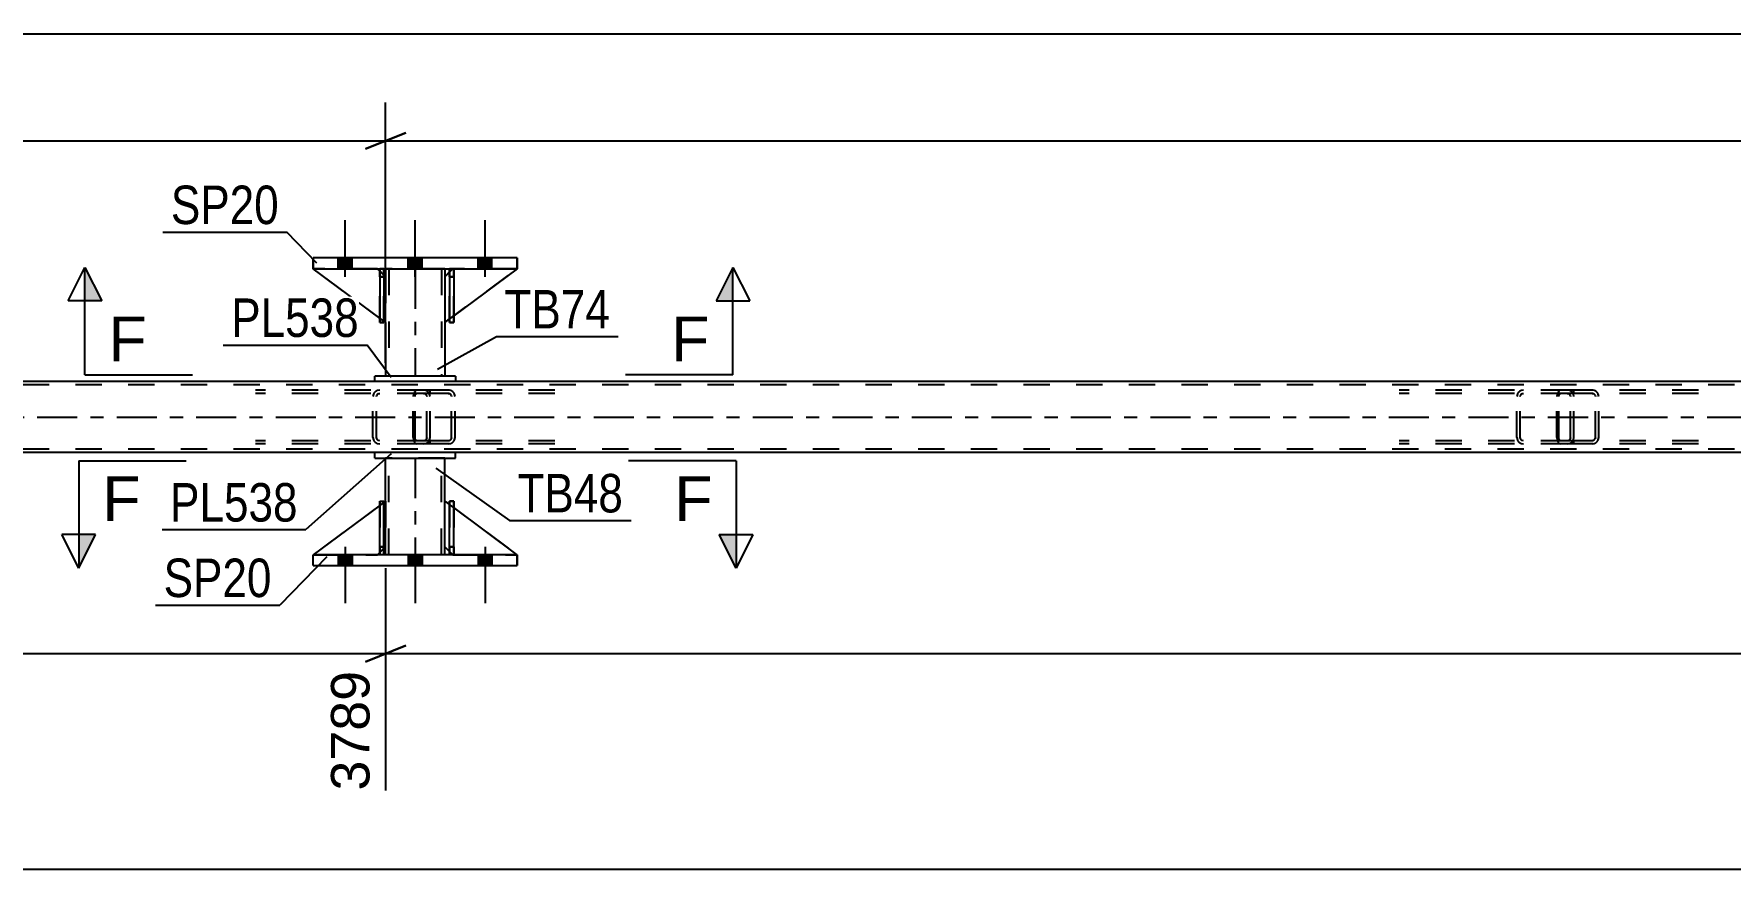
# Model space of a CAD drawing. Header units: millimetres. Extents: x 0 to 3371, y 0 to 1899.
# Drawn here: x 213.1 to 339.3, y 162.6 to 224.7 of the extents above; entities that cross this region are included whole.
import ezdxf

# ---------------------------------------------------------------- set-up
doc = ezdxf.new("R2010")
doc.units = ezdxf.units.MM
doc.linetypes.add('DXK_LINE_DOT2', pattern=[3.9198, 1.9599, -1.9599])
doc.linetypes.add('DXK_LINE_DOT3', pattern=[5.9187, 2.979, -0.9799, 0.9799, -0.9799])
doc.styles.add('Arial', font='ARIAL.TTF', dxfattribs={"height": 0.2})
doc.styles.add('Arial Narrow', font='ARIALN.TTF', dxfattribs={"height": 0.2})

# ---------------------------------------------------------------- blocks, each defined once
blk = doc.blocks.new('Part-203723636-7029 - 6934')
at = {"color": 2, "linetype": 'Continuous'}
for p, q in [((239.26, 207.26), (239.26, 206.66)), ((243.66, 207.26), (243.66, 206.66)), ((239.26, 203.26), (239.26, 199.26)), ((243.66, 203.26), (243.66, 199.26))]:
    blk.add_line(p, q, dxfattribs=at)
at = {"color": 7, "linetype": 'DXK_LINE_DOT2'}
for p, q in [((243.66, 207.26), (239.26, 207.26)), ((239.5, 207.26), (239.5, 199.26)), ((243.42, 207.26), (243.42, 199.26)), ((239.26, 206.66), (239.26, 203.26)), ((243.66, 206.66), (243.66, 203.26)), ((243.66, 199.26), (239.26, 199.26))]:
    blk.add_line(p, q, dxfattribs=at)
at = {"color": 7, "linetype": 'DXK_LINE_DOT3'}
blk.add_line((241.46, 207.26), (241.46, 199.26), dxfattribs=at)
blk = doc.blocks.new('Part-203723636-6939 - 6934')
at = {"color": 7, "linetype": 'DXK_LINE_DOT2'}
for p, q in [((239.26, 203.26), (233.86, 207.26)), ((233.86, 207.26), (238.66, 207.26)), ((238.66, 207.26), (239.26, 206.66)), ((239.26, 206.66), (238.66, 207.26)), ((239.26, 206.66), (239.26, 203.26)), ((239.26, 206.66), (239.26, 206.66)), ((239.26, 206.66), (239.26, 203.26))]:
    blk.add_line(p, q, dxfattribs=at)
blk = doc.blocks.new('Part-203723636-7014 - 6934')
at = {"color": 7, "linetype": 'DXK_LINE_DOT2'}
for p, q in [((244.02, 206.66), (244.02, 207.26)), ((244.02, 207.26), (244.02, 207.26)), ((244.02, 207.26), (244.02, 203.26)), ((244.02, 207.26), (244.34, 207.26)), ((244.34, 207.26), (244.34, 206.66)), ((244.34, 203.26), (244.34, 207.26)), ((244.02, 203.26), (244.02, 206.66)), ((244.02, 206.66), (244.34, 206.66)), ((244.34, 206.66), (244.34, 203.26)), ((244.02, 203.26), (244.34, 203.26))]:
    blk.add_line(p, q, dxfattribs=at)
blk = doc.blocks.new('Part-203723636-7015 - 6934')
at = {"color": 2, "linetype": 'Continuous'}
for p, q in [((239.14, 207.26), (238.82, 207.26)), ((238.82, 207.26), (238.82, 203.26)), ((239.14, 207.26), (239.14, 207.26)), ((239.14, 207.26), (239.14, 203.26)), ((239.14, 203.26), (238.82, 203.26))]:
    blk.add_line(p, q, dxfattribs=at)
at = {"color": 7, "linetype": 'DXK_LINE_DOT2'}
for p, q in [((238.82, 207.26), (238.82, 206.66)), ((238.82, 207.26), (238.82, 207.26)), ((239.14, 206.66), (239.14, 207.26)), ((239.14, 207.26), (239.14, 207.26)), ((239.14, 206.66), (238.82, 206.66)), ((238.82, 206.66), (238.82, 203.26)), ((239.14, 203.26), (239.14, 206.66))]:
    blk.add_line(p, q, dxfattribs=at)
blk = doc.blocks.new('Part-203723636-6951 - 6934')
at = {"color": 7, "linetype": 'DXK_LINE_DOT2'}
for p, q in [((238.82, 206.66), (238.82, 207.26)), ((238.82, 207.26), (238.82, 207.26)), ((238.82, 207.26), (238.82, 203.26)), ((238.82, 207.26), (239.14, 207.26)), ((239.14, 207.26), (239.14, 206.66)), ((239.14, 203.26), (239.14, 207.26)), ((238.82, 203.26), (238.82, 206.66)), ((238.82, 206.66), (239.14, 206.66)), ((239.14, 206.66), (239.14, 203.26)), ((238.82, 203.26), (239.14, 203.26))]:
    blk.add_line(p, q, dxfattribs=at)
blk = doc.blocks.new('Part-203723636-7042 - 6934')
at = {"color": 2, "linetype": 'Continuous'}
for p, q in [((238.82, 189.64), (233.86, 185.97)), ((239.26, 189.97), (239.14, 189.88)), ((239.26, 186.57), (239.26, 189.97)), ((238.82, 186.13), (238.66, 185.97)), ((239.26, 186.57), (239.14, 186.45)), ((239.26, 186.57), (239.26, 186.57))]:
    blk.add_line(p, q, dxfattribs=at)
at = {"color": 7, "linetype": 'DXK_LINE_DOT2'}
for p, q in [((239.14, 189.88), (238.82, 189.64)), ((239.26, 186.57), (239.26, 189.97)), ((233.86, 185.97), (233.86, 185.97)), ((233.86, 185.97), (238.66, 185.97)), ((239.26, 186.57), (238.66, 185.97)), ((239.14, 186.45), (238.82, 186.13))]:
    blk.add_line(p, q, dxfattribs=at)
blk = doc.blocks.new('Part-203723636-7043 - 6934')
at = {"color": 7, "linetype": 'DXK_LINE_DOT2'}
for p, q in [((239.26, 189.97), (233.86, 185.97)), ((239.26, 186.57), (239.26, 189.97)), ((239.26, 189.97), (239.26, 186.57)), ((233.86, 185.97), (238.66, 185.97)), ((238.66, 185.97), (239.26, 186.57)), ((239.26, 186.57), (238.66, 185.97)), ((239.26, 186.57), (239.26, 186.57))]:
    blk.add_line(p, q, dxfattribs=at)
blk = doc.blocks.new('Part-203723636-7011 - 6934')
at = {"color": 2, "linetype": 'Continuous'}
for p, q in [((244.46, 199.26), (238.46, 199.26)), ((238.46, 198.86), (238.46, 199.26)), ((244.46, 198.86), (238.46, 198.86)), ((244.46, 199.26), (244.46, 198.86))]:
    blk.add_line(p, q, dxfattribs=at)
blk = doc.blocks.new('Part-203723636-7024 - 6934')
at = {"color": 2, "linetype": 'Continuous'}
for p, q in [((244.34, 207.26), (244.02, 207.26)), ((244.02, 207.26), (244.02, 203.26)), ((244.34, 207.26), (244.34, 207.26)), ((244.34, 207.26), (244.34, 203.26)), ((244.34, 203.26), (244.02, 203.26))]:
    blk.add_line(p, q, dxfattribs=at)
at = {"color": 7, "linetype": 'DXK_LINE_DOT2'}
for p, q in [((244.02, 207.26), (244.02, 206.66)), ((244.02, 207.26), (244.02, 207.26)), ((244.34, 206.66), (244.34, 207.26)), ((244.34, 207.26), (244.34, 207.26)), ((244.34, 206.66), (244.02, 206.66)), ((244.02, 206.66), (244.02, 203.26)), ((244.34, 203.26), (244.34, 206.66))]:
    blk.add_line(p, q, dxfattribs=at)
blk = doc.blocks.new('Part-203723636-7034 - 6934')
at = {"color": 2, "linetype": 'Continuous'}
for p, q in [((244.46, 193.57), (238.46, 193.57)), ((238.46, 193.17), (238.46, 193.57)), ((238.46, 193.17), (244.46, 193.17)), ((244.46, 193.17), (244.46, 193.57))]:
    blk.add_line(p, q, dxfattribs=at)
blk = doc.blocks.new('Part-203723636-7035 - 6934')
at = {"color": 2, "linetype": 'Continuous'}
for p, q in [((243.66, 186.57), (243.66, 189.97)), ((243.66, 189.97), (244.02, 189.71)), ((249.06, 185.97), (244.34, 189.48)), ((244.02, 186.22), (243.66, 186.57))]:
    blk.add_line(p, q, dxfattribs=at)
at = {"color": 7, "linetype": 'DXK_LINE_DOT2'}
for p, q in [((244.34, 189.48), (244.02, 189.71)), ((244.02, 186.22), (244.26, 185.97)), ((244.26, 185.97), (249.06, 185.97))]:
    blk.add_line(p, q, dxfattribs=at)
blk = doc.blocks.new('Part-203723636-7036 - 6934')
at = {"color": 7, "linetype": 'DXK_LINE_DOT2'}
for p, q in [((243.66, 186.57), (243.66, 189.97)), ((243.66, 189.97), (249.06, 185.97)), ((244.26, 185.97), (243.66, 186.57)), ((249.06, 185.97), (244.26, 185.97))]:
    blk.add_line(p, q, dxfattribs=at)
blk = doc.blocks.new('Part-203723636-7044 - 6934')
at = {"color": 7, "linetype": 'DXK_LINE_DOT2'}
for p, q in [((238.82, 189.97), (239.14, 189.97)), ((238.82, 186.57), (238.82, 189.97)), ((238.82, 189.97), (238.82, 185.97)), ((239.14, 189.97), (239.14, 186.57)), ((239.14, 185.97), (239.14, 189.88)), ((239.14, 186.57), (238.82, 186.57)), ((238.82, 185.97), (238.82, 186.57)), ((239.14, 185.97), (238.82, 185.97)), ((239.14, 186.57), (239.14, 185.97)), ((239.14, 185.97), (239.14, 185.97))]:
    blk.add_line(p, q, dxfattribs=at)
blk = doc.blocks.new('Part-203723636-7045 - 6934')
at = {"color": 7, "linetype": 'DXK_LINE_DOT2'}
for p, q in [((244.34, 189.97), (244.02, 189.97)), ((244.02, 186.57), (244.02, 189.97)), ((244.02, 189.97), (244.02, 185.97)), ((244.34, 189.97), (244.34, 186.57)), ((244.34, 185.97), (244.34, 189.97)), ((244.34, 186.57), (244.02, 186.57)), ((244.02, 185.97), (244.02, 186.57)), ((244.34, 185.97), (244.02, 185.97)), ((244.34, 186.57), (244.34, 185.97)), ((244.34, 185.97), (244.34, 185.97))]:
    blk.add_line(p, q, dxfattribs=at)
blk = doc.blocks.new('Part-203723636-7127 - 6934')
at = {"color": 2, "linetype": 'Continuous'}
for p, q in [((238.82, 203.59), (233.86, 207.26)), ((238.82, 207.11), (238.66, 207.26)), ((239.26, 206.66), (239.14, 206.79)), ((239.26, 206.66), (239.26, 206.66)), ((239.26, 203.26), (239.26, 206.66)), ((239.14, 203.36), (239.26, 203.26)), ((239.26, 203.26), (239.26, 203.26))]:
    blk.add_line(p, q, dxfattribs=at)
at = {"color": 7, "linetype": 'DXK_LINE_DOT2'}
for p, q in [((238.66, 207.26), (233.86, 207.26)), ((233.86, 207.26), (233.86, 207.26)), ((238.66, 207.26), (239.26, 206.66)), ((239.14, 206.79), (238.82, 207.11)), ((239.26, 206.66), (239.26, 203.26)), ((239.14, 203.36), (238.82, 203.59))]:
    blk.add_line(p, q, dxfattribs=at)
blk = doc.blocks.new('Part-203723636-7128 - 6934')
at = {"color": 7, "linetype": 'DXK_LINE_DOT2'}
for p, q in [((244.26, 207.26), (243.66, 206.66)), ((243.66, 203.26), (249.06, 207.26)), ((249.06, 207.26), (244.26, 207.26)), ((243.66, 206.66), (243.66, 203.26))]:
    blk.add_line(p, q, dxfattribs=at)
blk = doc.blocks.new('Part-203723636-7129 - 6934')
at = {"color": 7, "linetype": 'DXK_LINE_DOT2'}
for p, q in [((244.26, 207.26), (244.02, 207.02)), ((249.06, 207.26), (244.26, 207.26)), ((249.06, 207.26), (249.06, 207.26)), ((249.06, 207.26), (249.06, 207.26)), ((244.34, 203.76), (244.02, 203.53))]:
    blk.add_line(p, q, dxfattribs=at)
at = {"color": 2, "linetype": 'Continuous'}
for p, q in [((249.06, 207.26), (244.34, 203.76)), ((244.02, 207.02), (243.66, 206.66)), ((243.66, 206.66), (243.66, 203.26)), ((243.66, 203.26), (244.02, 203.53))]:
    blk.add_line(p, q, dxfattribs=at)
blk = doc.blocks.new('Part-203723636-7134 - 6934')
at = {"color": 2, "linetype": 'Continuous'}
for p, q in [((233.86, 208.06), (233.86, 208.06)), ((233.86, 208.06), (233.86, 207.26)), ((249.06, 208.06), (233.86, 208.06)), ((233.86, 207.26), (233.86, 207.26)), ((233.86, 207.26), (249.06, 207.26)), ((249.06, 208.06), (249.06, 208.06)), ((249.06, 207.26), (249.06, 208.06)), ((249.06, 207.26), (249.06, 207.26))]:
    blk.add_line(p, q, dxfattribs=at)
at = {"color": 7, "linetype": 'DXK_LINE_DOT2'}
for p, q in [((233.86, 207.26), (233.86, 208.06)), ((249.06, 208.06), (249.06, 207.26))]:
    blk.add_line(p, q, dxfattribs=at)
blk = doc.blocks.new('Part-203723636-7193 - 6934')
at = {"color": 7, "linetype": 'DXK_LINE_DOT2'}
for p, q in [((326.72, 198.22), (326.62, 198.19)), ((336.99, 198.22), (326.72, 198.22)), ((327.71, 197.98), (327.71, 198.22)), ((329.25, 198.19), (329.06, 198.22)), ((326.47, 197.93), (326.45, 197.74)), ((326.45, 194.7), (326.45, 197.74)), ((326.53, 198.08), (326.47, 197.93)), ((326.62, 198.19), (326.53, 198.08)), ((326.59, 197.74), (326.6, 197.84)), ((326.59, 194.7), (326.59, 197.74)), ((326.6, 197.84), (326.63, 197.91)), ((326.63, 197.91), (326.67, 197.97)), ((326.67, 197.97), (326.72, 197.98)), ((336.99, 197.98), (326.72, 197.98)), ((329.06, 197.98), (329.15, 197.97)), ((329.15, 197.97), (329.23, 197.91)), ((329.23, 197.91), (329.29, 197.84)), ((329.29, 197.84), (329.31, 197.74)), ((329.31, 194.7), (329.31, 197.74)), ((329.56, 197.74), (329.52, 197.93)), ((329.56, 194.7), (329.56, 197.74)), ((326.45, 194.7), (326.47, 194.52)), ((326.47, 194.52), (326.53, 194.36)), ((326.6, 194.61), (326.59, 194.7)), ((326.63, 194.53), (326.6, 194.61)), ((326.67, 194.48), (326.63, 194.53)), ((326.72, 194.46), (326.67, 194.48)), ((336.99, 194.46), (326.72, 194.46)), ((327.71, 194.22), (327.71, 194.46)), ((329.15, 194.48), (329.06, 194.46)), ((329.23, 194.53), (329.15, 194.48)), ((329.29, 194.61), (329.23, 194.53)), ((329.31, 194.7), (329.29, 194.61)), ((329.52, 194.52), (329.56, 194.7)), ((326.53, 194.36), (326.62, 194.26)), ((326.62, 194.26), (326.72, 194.22)), ((336.99, 194.22), (326.72, 194.22)), ((329.06, 194.22), (329.25, 194.26))]:
    blk.add_line(p, q, dxfattribs=at)
for centre, start, end in [((329.07, 197.73), 23.8494, 68.8059), ((329.07, 194.72), 291.1941, 336.1506)]:
    blk.add_arc(centre, 0.492, start, end, dxfattribs=at)
blk = doc.blocks.new('Bolt-203723636-7140 - 6934')
at = {"linetype": 'Continuous'}
for points in [[(235.74, 185.17), (236.78, 185.17), (236.78, 185.97), (235.74, 185.97)], [(235.74, 185.17), (236.78, 185.17), (236.78, 185.97), (235.74, 185.97)], [(235.74, 185.17), (236.78, 185.17), (236.78, 185.97), (235.74, 185.97)], [(240.94, 185.17), (241.98, 185.17), (241.98, 185.97), (240.94, 185.97)], [(240.94, 185.17), (241.98, 185.17), (241.98, 185.97), (240.94, 185.97)], [(246.14, 185.17), (247.18, 185.17), (247.18, 185.97), (246.14, 185.97)], [(246.14, 185.17), (247.18, 185.17), (247.18, 185.97), (246.14, 185.97)], [(246.14, 185.17), (247.18, 185.17), (247.18, 185.97), (246.14, 185.97)]]:
    blk.add_hatch(color=1, dxfattribs=at).paths.add_polyline_path(points)
at = {"color": 1, "linetype": 'Continuous'}
for p, q in [((235.74, 185.97), (235.74, 185.17)), ((235.74, 185.97), (235.74, 185.17)), ((235.74, 185.97), (235.74, 185.17)), ((236.26, 186.57), (236.26, 182.37)), ((236.26, 186.57), (236.26, 182.37)), ((236.26, 186.57), (236.26, 182.37)), ((236.78, 185.97), (236.78, 185.17)), ((236.78, 185.97), (236.78, 185.17)), ((236.78, 185.97), (236.78, 185.17)), ((240.94, 185.97), (240.94, 185.17)), ((240.94, 185.97), (240.94, 185.17)), ((241.46, 186.57), (241.46, 182.37)), ((241.46, 186.57), (241.46, 182.37)), ((241.98, 185.97), (241.98, 185.17)), ((241.98, 185.97), (241.98, 185.17)), ((246.14, 185.97), (246.14, 185.17)), ((246.14, 185.97), (246.14, 185.17)), ((246.14, 185.97), (246.14, 185.17)), ((246.66, 186.57), (246.66, 182.37)), ((246.66, 186.57), (246.66, 182.37)), ((246.66, 186.57), (246.66, 182.37)), ((247.18, 185.97), (247.18, 185.17)), ((247.18, 185.97), (247.18, 185.17)), ((247.18, 185.97), (247.18, 185.17))]:
    blk.add_line(p, q, dxfattribs=at)
blk = doc.blocks.new('Part-203723636-7148 - 6934')
at = {"color": 2, "linetype": 'Continuous'}
for p, q in [((249.06, 185.97), (233.86, 185.97)), ((233.86, 185.17), (233.86, 185.97)), ((249.06, 185.97), (249.06, 185.97)), ((249.06, 185.17), (249.06, 185.97)), ((233.86, 185.17), (249.06, 185.17)), ((249.06, 185.17), (249.06, 185.17))]:
    blk.add_line(p, q, dxfattribs=at)
at = {"color": 7, "linetype": 'DXK_LINE_DOT2'}
for p, q in [((233.86, 185.17), (233.86, 185.97)), ((249.06, 185.97), (249.06, 185.17)), ((249.06, 185.17), (249.06, 185.17))]:
    blk.add_line(p, q, dxfattribs=at)
blk = doc.blocks.new('Part-203723636-7153 - 6934')
at = {"color": 7, "linetype": 'DXK_LINE_DOT2'}
for p, q in [((327.2, 198.22), (314.7, 198.22)), ((323.97, 198.22), (323.77, 198.19)), ((327.4, 198.19), (327.2, 198.22)), ((327.2, 197.98), (314.7, 197.98)), ((323.5, 197.93), (323.46, 197.74)), ((323.46, 194.7), (323.46, 197.74)), ((323.71, 197.74), (323.73, 197.84)), ((323.71, 194.7), (323.71, 197.74)), ((323.73, 197.84), (323.79, 197.91)), ((323.79, 197.91), (323.87, 197.97)), ((323.87, 197.97), (323.97, 197.98)), ((327.2, 197.98), (327.3, 197.97)), ((327.3, 197.97), (327.38, 197.91)), ((327.38, 197.91), (327.44, 197.84)), ((327.44, 197.84), (327.46, 197.74)), ((327.46, 194.7), (327.46, 197.74)), ((327.71, 197.74), (327.68, 197.93)), ((327.71, 194.7), (327.71, 197.74)), ((327.2, 194.46), (314.7, 194.46)), ((323.46, 194.7), (323.5, 194.52)), ((323.73, 194.61), (323.71, 194.7)), ((323.79, 194.53), (323.73, 194.61)), ((323.87, 194.48), (323.79, 194.53)), ((323.97, 194.46), (323.87, 194.48)), ((327.3, 194.48), (327.2, 194.46)), ((327.38, 194.53), (327.3, 194.48)), ((327.44, 194.61), (327.38, 194.53)), ((327.46, 194.7), (327.44, 194.61)), ((327.68, 194.52), (327.71, 194.7)), ((327.2, 194.22), (314.7, 194.22)), ((323.77, 194.26), (323.97, 194.22)), ((327.2, 194.22), (327.4, 194.26))]:
    blk.add_line(p, q, dxfattribs=at)
for centre, start, end in [((323.95, 197.72), 110.7583, 155.68), ((327.22, 197.72), 24.32, 69.2417), ((323.95, 194.72), 204.32, 249.2417), ((327.22, 194.72), 290.7583, 335.68)]:
    blk.add_arc(centre, 0.496, start, end, dxfattribs=at)
blk = doc.blocks.new('Part-203723636-7154 - 6934')
at = {"color": 7, "linetype": 'DXK_LINE_DOT2'}
for p, q in [((242.07, 198.22), (229.57, 198.22)), ((238.83, 198.22), (238.64, 198.19)), ((242.27, 198.19), (242.07, 198.22)), ((242.07, 197.98), (229.57, 197.98)), ((238.36, 197.93), (238.32, 197.74)), ((238.32, 194.7), (238.32, 197.74)), ((238.58, 197.74), (238.6, 197.84)), ((238.58, 194.7), (238.58, 197.74)), ((238.6, 197.84), (238.65, 197.91)), ((238.65, 197.91), (238.74, 197.97)), ((238.74, 197.97), (238.83, 197.98)), ((242.07, 197.98), (242.17, 197.97)), ((242.17, 197.97), (242.25, 197.91)), ((242.25, 197.91), (242.31, 197.84)), ((242.31, 197.84), (242.32, 197.74)), ((242.32, 194.7), (242.32, 197.74)), ((242.58, 197.74), (242.54, 197.93)), ((242.58, 194.7), (242.58, 197.74)), ((242.07, 194.46), (229.57, 194.46)), ((238.32, 194.7), (238.36, 194.52)), ((238.6, 194.61), (238.58, 194.7)), ((238.65, 194.53), (238.6, 194.61)), ((238.74, 194.48), (238.65, 194.53)), ((238.83, 194.46), (238.74, 194.48)), ((242.17, 194.48), (242.07, 194.46)), ((242.25, 194.53), (242.17, 194.48)), ((242.31, 194.61), (242.25, 194.53)), ((242.32, 194.7), (242.31, 194.61)), ((242.54, 194.52), (242.58, 194.7)), ((242.07, 194.22), (229.57, 194.22)), ((238.64, 194.26), (238.83, 194.22)), ((242.07, 194.22), (242.27, 194.26))]:
    blk.add_line(p, q, dxfattribs=at)
for centre, start, end in [((238.81, 197.72), 110.7583, 155.68), ((242.09, 197.72), 24.32, 69.2417), ((238.81, 194.72), 204.32, 249.2417), ((242.09, 194.72), 290.7583, 335.68)]:
    blk.add_arc(centre, 0.496, start, end, dxfattribs=at)
blk = doc.blocks.new('Bolt-203723636-7180 - 6934')
at = {"linetype": 'Continuous'}
for points in [[(236.78, 208.06), (235.74, 208.06), (235.74, 207.26), (236.78, 207.26)], [(236.78, 208.06), (235.74, 208.06), (235.74, 207.26), (236.78, 207.26)], [(236.78, 208.06), (235.74, 208.06), (235.74, 207.26), (236.78, 207.26)], [(241.98, 208.06), (240.94, 208.06), (240.94, 207.26), (241.98, 207.26)], [(241.98, 208.06), (240.94, 208.06), (240.94, 207.26), (241.98, 207.26)], [(247.18, 208.06), (246.14, 208.06), (246.14, 207.26), (247.18, 207.26)], [(247.18, 208.06), (246.14, 208.06), (246.14, 207.26), (247.18, 207.26)], [(247.18, 208.06), (246.14, 208.06), (246.14, 207.26), (247.18, 207.26)]]:
    blk.add_hatch(color=1, dxfattribs=at).paths.add_polyline_path(points)
at = {"color": 1, "linetype": 'Continuous'}
for p, q in [((236.26, 206.66), (236.26, 210.86)), ((236.26, 206.66), (236.26, 210.86)), ((236.26, 206.66), (236.26, 210.86)), ((241.46, 206.66), (241.46, 210.86)), ((241.46, 206.66), (241.46, 210.86)), ((246.66, 206.66), (246.66, 210.86)), ((246.66, 206.66), (246.66, 210.86)), ((246.66, 206.66), (246.66, 210.86)), ((235.74, 207.26), (235.74, 208.06)), ((235.74, 207.26), (235.74, 208.06)), ((235.74, 207.26), (235.74, 208.06)), ((236.78, 207.26), (236.78, 208.06)), ((236.78, 207.26), (236.78, 208.06)), ((236.78, 207.26), (236.78, 208.06)), ((240.94, 207.26), (240.94, 208.06)), ((240.94, 207.26), (240.94, 208.06)), ((241.98, 207.26), (241.98, 208.06)), ((241.98, 207.26), (241.98, 208.06)), ((246.14, 207.26), (246.14, 208.06)), ((246.14, 207.26), (246.14, 208.06)), ((246.14, 207.26), (246.14, 208.06)), ((247.18, 207.26), (247.18, 208.06)), ((247.18, 207.26), (247.18, 208.06)), ((247.18, 207.26), (247.18, 208.06))]:
    blk.add_line(p, q, dxfattribs=at)
blk = doc.blocks.new('Part-203723636-7183 - 6934')
at = {"color": 2, "linetype": 'Continuous'}
for p, q in [((238.46, 198.86), (100.87, 198.86)), ((493.88, 198.86), (244.46, 198.86)), ((762.99, 193.58), (100.87, 193.58))]:
    blk.add_line(p, q, dxfattribs=at)
at = {"color": 7, "linetype": 'DXK_LINE_DOT2'}
for p, q in [((762.99, 198.62), (100.87, 198.62)), ((244.46, 198.86), (238.46, 198.86)), ((762.99, 193.82), (100.87, 193.82))]:
    blk.add_line(p, q, dxfattribs=at)
at = {"color": 7, "linetype": 'DXK_LINE_DOT3'}
blk.add_line((100.87, 196.22), (762.99, 196.22), dxfattribs=at)
blk = doc.blocks.new('Part-203723636-7190 - 6934')
at = {"color": 7, "linetype": 'DXK_LINE_DOT2'}
for p, q in [((241.59, 198.22), (241.48, 198.19)), ((251.86, 198.22), (241.59, 198.22)), ((242.58, 197.98), (242.58, 198.22)), ((244.11, 198.19), (243.92, 198.22)), ((241.34, 197.93), (241.32, 197.74)), ((241.32, 194.7), (241.32, 197.74)), ((241.4, 198.08), (241.34, 197.93)), ((241.48, 198.19), (241.4, 198.08)), ((241.45, 197.74), (241.46, 197.84)), ((241.45, 194.7), (241.45, 197.74)), ((241.46, 197.84), (241.49, 197.91)), ((241.49, 197.91), (241.54, 197.97)), ((241.54, 197.97), (241.59, 197.98)), ((251.86, 197.98), (241.59, 197.98)), ((243.92, 197.98), (244.02, 197.97)), ((244.02, 197.97), (244.1, 197.91)), ((244.1, 197.91), (244.15, 197.84)), ((244.15, 197.84), (244.17, 197.74)), ((244.17, 194.7), (244.17, 197.74)), ((244.43, 197.74), (244.39, 197.93)), ((244.43, 194.7), (244.43, 197.74)), ((241.32, 194.7), (241.34, 194.52)), ((241.34, 194.52), (241.4, 194.36)), ((241.46, 194.61), (241.45, 194.7)), ((241.49, 194.53), (241.46, 194.61)), ((241.54, 194.48), (241.49, 194.53)), ((241.59, 194.46), (241.54, 194.48)), ((251.86, 194.46), (241.59, 194.46)), ((242.58, 194.22), (242.58, 194.46)), ((244.02, 194.48), (243.92, 194.46)), ((244.1, 194.53), (244.02, 194.48)), ((244.15, 194.61), (244.1, 194.53)), ((244.17, 194.7), (244.15, 194.61)), ((244.39, 194.52), (244.43, 194.7)), ((241.4, 194.36), (241.48, 194.26)), ((241.48, 194.26), (241.59, 194.22)), ((251.86, 194.22), (241.59, 194.22)), ((243.92, 194.22), (244.11, 194.26))]:
    blk.add_line(p, q, dxfattribs=at)
for centre, start, end in [((243.94, 197.73), 23.8494, 68.8059), ((243.94, 194.72), 291.1941, 336.1506)]:
    blk.add_arc(centre, 0.492, start, end, dxfattribs=at)
blk = doc.blocks.new('Part-203723636-7200 - 6934')
at = {"color": 2, "linetype": 'Continuous'}
for p, q in [((238.82, 185.97), (238.82, 189.97)), ((238.82, 189.97), (239.14, 189.97)), ((239.14, 185.97), (239.14, 189.97)), ((238.82, 185.97), (238.82, 185.97)), ((239.14, 185.97), (238.82, 185.97))]:
    blk.add_line(p, q, dxfattribs=at)
at = {"color": 7, "linetype": 'DXK_LINE_DOT2'}
for p, q in [((238.82, 189.97), (238.82, 186.57)), ((239.14, 186.57), (239.14, 189.97)), ((238.82, 186.57), (238.82, 185.97)), ((238.82, 186.57), (239.14, 186.57)), ((238.82, 185.97), (238.82, 185.97)), ((238.82, 185.97), (238.82, 185.97)), ((239.14, 185.97), (239.14, 186.57)), ((239.14, 185.97), (239.14, 185.97))]:
    blk.add_line(p, q, dxfattribs=at)
blk = doc.blocks.new('Part-203723636-7201 - 6934')
at = {"color": 2, "linetype": 'Continuous'}
for p, q in [((244.02, 185.97), (244.02, 189.97)), ((244.02, 189.97), (244.34, 189.97)), ((244.34, 185.97), (244.34, 189.97)), ((244.02, 185.97), (244.02, 185.97)), ((244.34, 185.97), (244.02, 185.97))]:
    blk.add_line(p, q, dxfattribs=at)
at = {"color": 7, "linetype": 'DXK_LINE_DOT2'}
for p, q in [((244.02, 189.97), (244.02, 186.57)), ((244.34, 186.57), (244.34, 189.97)), ((244.02, 186.57), (244.02, 185.97)), ((244.02, 186.57), (244.34, 186.57)), ((244.02, 185.97), (244.02, 185.97)), ((244.02, 185.97), (244.02, 185.97)), ((244.34, 185.97), (244.34, 186.57)), ((244.34, 185.97), (244.34, 185.97))]:
    blk.add_line(p, q, dxfattribs=at)
blk = doc.blocks.new('Part-203723636-7206 - 6934')
at = {"color": 2, "linetype": 'Continuous'}
for p, q in [((239.26, 189.97), (239.26, 193.17)), ((243.66, 189.97), (243.66, 193.17)), ((239.26, 185.97), (239.26, 186.57)), ((243.66, 185.97), (243.66, 186.57))]:
    blk.add_line(p, q, dxfattribs=at)
at = {"color": 7, "linetype": 'DXK_LINE_DOT2'}
for p, q in [((243.66, 193.17), (239.26, 193.17)), ((239.5, 185.97), (239.5, 193.17)), ((243.42, 185.97), (243.42, 193.17)), ((239.26, 186.57), (239.26, 189.97)), ((243.66, 186.57), (243.66, 189.97)), ((243.66, 185.97), (239.26, 185.97))]:
    blk.add_line(p, q, dxfattribs=at)
at = {"color": 7, "linetype": 'DXK_LINE_DOT3'}
blk.add_line((241.46, 193.17), (241.46, 185.97), dxfattribs=at)
blk = doc.blocks.new('StraightDimension-203723636-7295 - 6934')
at = {"color": 7, "linetype": 'Continuous'}
for p, q in [((239.26, 184.97), (239.26, 168.42)), ((90.65, 178.61), (239.26, 178.61)), ((237.76, 178.01), (240.76, 179.21))]:
    blk.add_line(p, q, dxfattribs=at)
at = {"color": 0, "linetype": 'Continuous'}
blk.add_wipeout([(238.66, 177.91), (234.46, 177.91), (234.46, 167.82), (238.66, 167.82)], dxfattribs=at)
at = {"color": 3, "linetype": 'Continuous', "style": 'Arial'}
blk.add_text('3789', height=2.865, rotation=90.0002, dxfattribs=at).set_placement((238.06, 168.42))
blk = doc.blocks.new('StraightDimension-203723636-7272 - 6934')
at = {"color": 7, "linetype": 'Continuous'}
blk.add_line((90.01, 162.58), (773.85, 162.58), dxfattribs=at)
blk = doc.blocks.new('StraightDimension-203723636-7283 - 6934')
at = {"color": 7, "linetype": 'Continuous'}
for p, q in [((239.26, 184.97), (239.26, 168.42)), ((240.76, 179.21), (237.76, 178.01)), ((239.26, 178.61), (494.68, 178.61))]:
    blk.add_line(p, q, dxfattribs=at)
blk = doc.blocks.new('StraightDimension-203723636-7316 - 6934')
at = {"color": 7, "linetype": 'Continuous'}
blk.add_line((90.65, 224.73), (773.21, 224.73), dxfattribs=at)
blk = doc.blocks.new('StraightDimension-203723636-7337 - 6934')
at = {"color": 7, "linetype": 'Continuous'}
for p, q in [((239.26, 200.26), (239.26, 219.62)), ((237.76, 216.17), (240.76, 217.37)), ((90.65, 216.77), (239.26, 216.77))]:
    blk.add_line(p, q, dxfattribs=at)
blk = doc.blocks.new('StraightDimension-203723636-7357 - 6934')
at = {"color": 7, "linetype": 'Continuous'}
for p, q in [((239.26, 200.26), (239.26, 219.62)), ((240.76, 217.37), (237.76, 216.17)), ((239.26, 216.77), (494.68, 216.77))]:
    blk.add_line(p, q, dxfattribs=at)
blk = doc.blocks.new('Mark-203723636-7030 - 6934')
at = {"color": 0}
blk.add_wipeout([(232.72, 188.44), (232.72, 191.44), (223.22, 191.44), (223.22, 188.44)], dxfattribs=at)
blk.add_wipeout([(232.72, 188.44), (232.72, 191.44), (223.22, 191.44), (223.22, 188.44)], dxfattribs=at)
at = {"color": 30, "linetype": 'Continuous'}
for p in [(239.68, 193.48), (222.62, 187.84)]:
    blk.add_line(p, (233.32, 187.84), dxfattribs=at)
at = {"color": 3, "style": 'Arial Narrow'}
blk.add_text('PL538', height=2.863, dxfattribs=at).set_placement((223.22, 188.44))
blk = doc.blocks.new('Mark-203723636-7007 - 6934')
at = {"color": 0}
blk.add_wipeout([(237.28, 202.18), (237.28, 205.18), (227.77, 205.18), (227.77, 202.18)], dxfattribs=at)
blk.add_wipeout([(237.28, 202.18), (237.28, 205.18), (227.77, 205.18), (227.77, 202.18)], dxfattribs=at)
at = {"color": 30, "linetype": 'Continuous'}
for p in [(227.17, 201.58), (239.68, 199.17)]:
    blk.add_line(p, (237.88, 201.58), dxfattribs=at)
at = {"color": 3, "style": 'Arial Narrow'}
blk.add_text('PL538', height=2.863, dxfattribs=at).set_placement((227.77, 202.18))
blk = doc.blocks.new('Mark-203723636-7025 - 6934')
at = {"color": 0}
blk.add_wipeout([(255.97, 202.81), (255.97, 205.81), (248.11, 205.81), (248.11, 202.81)], dxfattribs=at)
blk.add_wipeout([(255.97, 202.81), (255.97, 205.81), (248.11, 205.81), (248.11, 202.81)], dxfattribs=at)
at = {"color": 30, "linetype": 'Continuous'}
for p, q in [((243.13, 199.77), (247.51, 202.21)), ((247.51, 202.21), (256.57, 202.21))]:
    blk.add_line(p, q, dxfattribs=at)
at = {"color": 3, "style": 'Arial Narrow'}
blk.add_text('TB74', height=2.863, dxfattribs=at).set_placement((248.11, 202.81))
blk = doc.blocks.new('Mark-203723636-7130 - 6934')
at = {"color": 0}
blk.add_wipeout([(231.32, 210.58), (231.32, 213.58), (223.28, 213.58), (223.28, 210.58)], dxfattribs=at)
blk.add_wipeout([(231.32, 210.58), (231.32, 213.58), (223.28, 213.58), (223.28, 210.58)], dxfattribs=at)
at = {"color": 30, "linetype": 'Continuous'}
for p in [(222.68, 209.98), (234.13, 207.67)]:
    blk.add_line(p, (231.92, 209.98), dxfattribs=at)
at = {"color": 3, "style": 'Arial Narrow'}
blk.add_text('SP20', height=2.863, dxfattribs=at).set_placement((223.28, 210.58))
blk = doc.blocks.new('Mark-203723636-7144 - 6934')
at = {"color": 0}
blk.add_wipeout([(230.78, 182.82), (230.78, 185.82), (222.74, 185.82), (222.74, 182.82)], dxfattribs=at)
blk.add_wipeout([(230.78, 182.82), (230.78, 185.82), (222.74, 185.82), (222.74, 182.82)], dxfattribs=at)
at = {"color": 30, "linetype": 'Continuous'}
for p in [(234.89, 185.82), (222.14, 182.22)]:
    blk.add_line(p, (231.38, 182.22), dxfattribs=at)
at = {"color": 3, "style": 'Arial Narrow'}
blk.add_text('SP20', height=2.863, dxfattribs=at).set_placement((222.74, 182.82))
blk = doc.blocks.new('Mark-203723636-7202 - 6934')
at = {"color": 0}
blk.add_wipeout([(256.94, 189.12), (256.94, 192.12), (249.08, 192.12), (249.08, 189.12)], dxfattribs=at)
blk.add_wipeout([(256.94, 189.12), (256.94, 192.12), (249.08, 192.12), (249.08, 189.12)], dxfattribs=at)
at = {"color": 30, "linetype": 'Continuous'}
for p, q in [((242.99, 192.42), (248.48, 188.52)), ((248.48, 188.52), (257.54, 188.52))]:
    blk.add_line(p, q, dxfattribs=at)
at = {"color": 3, "style": 'Arial Narrow'}
blk.add_text('TB48', height=2.863, dxfattribs=at).set_placement((249.08, 189.12))
blk = doc.blocks.new('SectionMark-203723636-7365 - 6934')
at = {"linetype": 'Continuous'}
for points in [[(218.13, 204.86), (216.88, 204.86), (216.88, 207.36)], [(265.11, 204.86), (263.86, 204.86), (265.11, 207.36)]]:
    blk.add_hatch(color=6, dxfattribs=at).paths.add_polyline_path(points)
at = {"color": 6, "linetype": 'Continuous'}
for p, q in [((215.63, 204.86), (216.88, 207.36)), ((216.88, 199.36), (216.88, 207.36)), ((216.88, 207.36), (218.13, 204.86)), ((265.11, 207.36), (263.86, 204.86)), ((265.11, 199.36), (265.11, 207.36)), ((265.11, 207.36), (266.36, 204.86)), ((218.13, 204.86), (215.63, 204.86)), ((263.86, 204.86), (266.36, 204.86)), ((216.88, 199.36), (224.88, 199.36)), ((265.11, 199.36), (257.11, 199.36))]:
    blk.add_line(p, q, dxfattribs=at)
at = {"color": 0, "linetype": 'Continuous'}
for points in [[(221.48, 200.36), (221.48, 203.86), (218.63, 203.86), (218.63, 200.36)], [(263.36, 200.36), (263.36, 203.86), (260.51, 203.86), (260.51, 200.36)]]:
    blk.add_wipeout(points, dxfattribs=at)
at = {"color": 3, "linetype": 'Continuous', "style": 'Arial'}
for p in [(218.63, 200.36), (260.51, 200.36)]:
    blk.add_text('F', height=3.34, dxfattribs=at).set_placement(p)
blk = doc.blocks.new('SectionMark-203723636-7367 - 6934')
at = {"linetype": 'Continuous'}
for points in [[(216.42, 187.47), (217.67, 187.47), (216.42, 184.97)], [(264.1, 187.47), (265.35, 187.47), (265.35, 184.97)]]:
    blk.add_hatch(color=6, dxfattribs=at).paths.add_polyline_path(points)
at = {"color": 6, "linetype": 'Continuous'}
for p, q in [((216.42, 192.97), (224.42, 192.97)), ((216.42, 192.97), (216.42, 184.97)), ((265.35, 192.97), (257.35, 192.97)), ((265.35, 192.97), (265.35, 184.97)), ((216.42, 184.97), (215.17, 187.47)), ((217.67, 187.47), (215.17, 187.47)), ((216.42, 184.97), (217.67, 187.47)), ((264.1, 187.47), (266.6, 187.47)), ((265.35, 184.97), (264.1, 187.47)), ((266.6, 187.47), (265.35, 184.97))]:
    blk.add_line(p, q, dxfattribs=at)
at = {"color": 0, "linetype": 'Continuous'}
for points in [[(221.02, 188.47), (221.02, 191.97), (218.17, 191.97), (218.17, 188.47)], [(263.6, 188.47), (263.6, 191.97), (260.75, 191.97), (260.75, 188.47)]]:
    blk.add_wipeout(points, dxfattribs=at)
at = {"color": 3, "linetype": 'Continuous', "style": 'Arial'}
for p in [(218.17, 188.47), (260.75, 188.47)]:
    blk.add_text('F', height=3.34, dxfattribs=at).set_placement(p)

msp = doc.modelspace()

# ---------------------------------------------------------------- block references
for name in ['Bolt-203723636-7180 - 6934', 'Part-203723636-7134 - 6934', 'Part-203723636-6939 - 6934', 'Part-203723636-7127 - 6934', 'Part-203723636-7015 - 6934', 'Part-203723636-6951 - 6934', 'Part-203723636-7029 - 6934', 'Part-203723636-7128 - 6934', 'Part-203723636-7129 - 6934', 'Part-203723636-7014 - 6934', 'Part-203723636-7024 - 6934', 'Part-203723636-7183 - 6934', 'Part-203723636-7154 - 6934', 'Part-203723636-7011 - 6934', 'Part-203723636-7190 - 6934', 'Part-203723636-7153 - 6934', 'Part-203723636-7193 - 6934', 'Part-203723636-7034 - 6934', 'Part-203723636-7206 - 6934', 'Part-203723636-7042 - 6934', 'Part-203723636-7043 - 6934', 'Part-203723636-7044 - 6934', 'Part-203723636-7200 - 6934', 'Part-203723636-7035 - 6934', 'Part-203723636-7036 - 6934', 'Part-203723636-7045 - 6934', 'Part-203723636-7201 - 6934', 'Part-203723636-7148 - 6934', 'Bolt-203723636-7140 - 6934']:
    msp.add_blockref(name, (0, 0))

# ---------------------------------------------------------------- next in the draw order: block references
for name in ['StraightDimension-203723636-7316 - 6934', 'StraightDimension-203723636-7295 - 6934']:
    msp.add_blockref(name, (0, 0))

# ---------------------------------------------------------------- next in the draw order: block references
for name in ['StraightDimension-203723636-7337 - 6934', 'StraightDimension-203723636-7272 - 6934']:
    msp.add_blockref(name, (0, 0))

# ---------------------------------------------------------------- next in the draw order: block references
for name in ['StraightDimension-203723636-7357 - 6934', 'Mark-203723636-7130 - 6934', 'Mark-203723636-7030 - 6934', 'Mark-203723636-7202 - 6934', 'Mark-203723636-7144 - 6934', 'StraightDimension-203723636-7283 - 6934']:
    msp.add_blockref(name, (0, 0))

# ---------------------------------------------------------------- next in the draw order: block references
for name in ['Mark-203723636-7025 - 6934', 'Mark-203723636-7007 - 6934', 'SectionMark-203723636-7367 - 6934']:
    msp.add_blockref(name, (0, 0))

# ---------------------------------------------------------------- next in the draw order: block references
msp.add_blockref('SectionMark-203723636-7365 - 6934', (0, 0))

doc.saveas('drawing.dxf')
